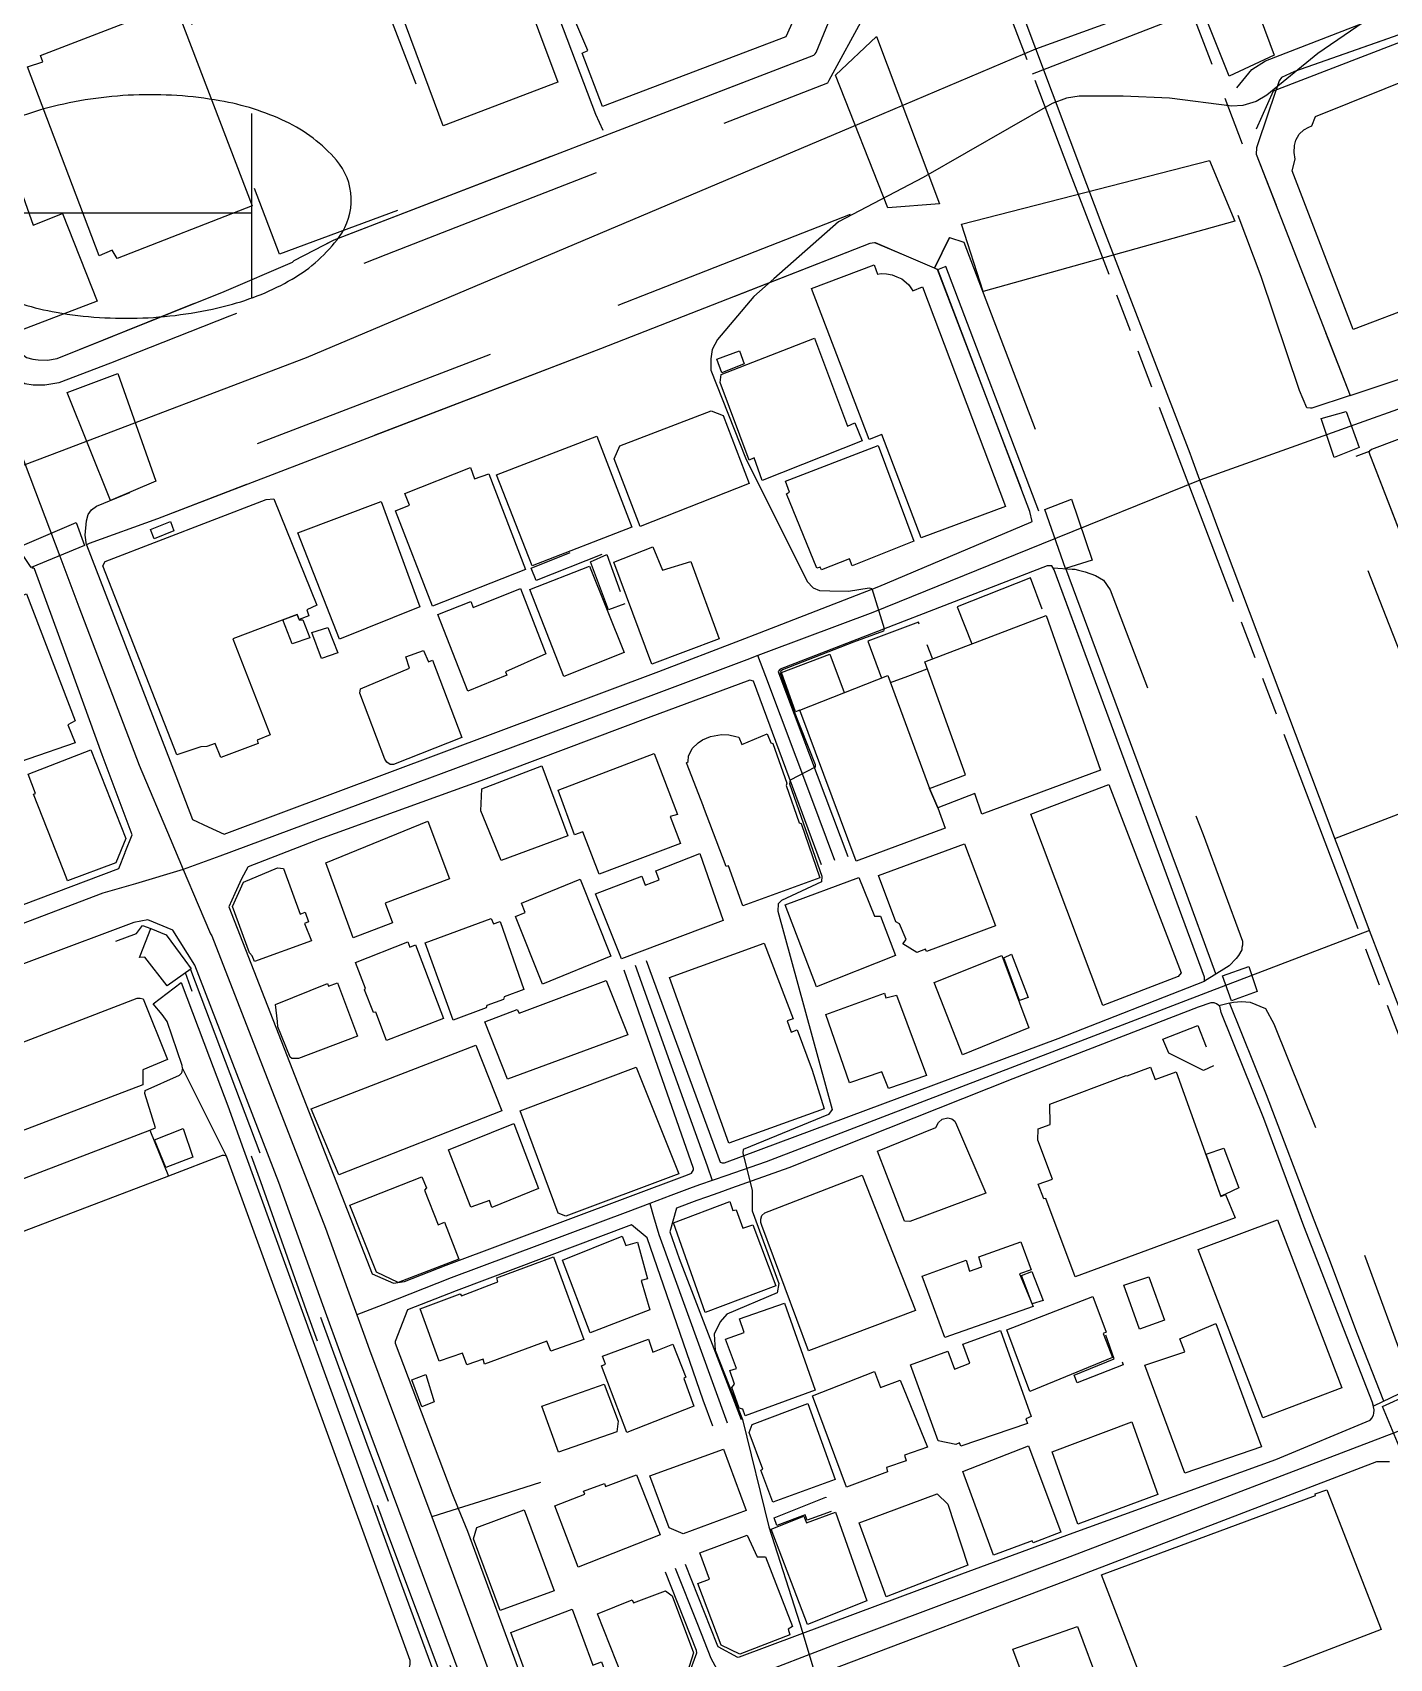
# Model space of a CAD drawing. Header units: millimetres. Extents: x 198785 to 203305, y 542885 to 545889.
# Drawn here: x 202649.4 to 202847.8, y 543113.5 to 543351.3 of the extents above; entities that cross this region are included whole.
import ezdxf

# ---------------------------------------------------------------- set-up
doc = ezdxf.new("R2010")
doc.units = ezdxf.units.MM
for name, pattern in [('FENCE_25K', [54.3, 28.7, -9.2, -16.4]), ('HIDDEN_BULD_25K', [28.8, 18.4, -10.4]), ('HIDDEN_EMD_25K', [50.97, 33.12, -5.36, 7.13, -5.36]), ('HIDDEN_IN_25K', [56.5, 36.5, -20]), ('HIDDEN_SIGUNGU_25K', [51.2, 30.4, -3.2, 5.6, -3.2, 5.6, -3.2])]:
    doc.linetypes.add(name, pattern=pattern)
for name, color, linetype in [('A0013114', 253, 'Continuous'), ('A0013117', 253, 'Continuous'), ('A0013118', 253, 'Continuous'), ('A0023214', 253, 'Continuous'), ('A0023217', 253, 'Continuous'), ('A0033324', 253, 'Continuous'), ('A0033327', 253, 'Continuous'), ('A0043325', 253, 'Continuous'), ('B0014111', 253, 'Continuous'), ('B0014112', 253, 'Continuous'), ('B0014113', 253, 'Continuous'), ('B0014115', 253, 'Continuous'), ('B0014116', 253, 'Continuous'), ('B0014118', 253, 'Continuous'), ('B0014511', 253, 'Continuous'), ('B0024120', 253, 'Continuous'), ('F0017111', 253, 'Continuous'), ('F0047224', 253, 'Continuous'), ('G0018113', 253, 'Continuous'), ('G0018117', 253, 'Continuous')]:
    doc.layers.add(name, color=color, linetype=linetype)

# ---------------------------------------------------------------- blocks, each defined once
blk = doc.blocks.new('B0014511')
at = {"layer": 'B0014511'}
blk.add_lwpolyline([(-31.17, -1.27, 0.169014), (-29, -6.77, 0.105159), (-21.57, -12.43, 0.067248), (-11.97, -15.47, 0.053397), (0.67, -16.3, 0.053397), (13.19, -14.44, 0.067248), (22.51, -10.63, 0.105159), (29.45, -4.38, 0.169014), (31.17, 1.27, 0.169014), (29, 6.77, 0.105159), (21.57, 12.43, 0.067248), (11.97, 15.47, 0.053397), (-0.67, 16.3, 0.053397), (-13.19, 14.44, 0.067248), (-22.51, 10.63, 0.105159), (-29.45, 4.38, 0.169014)], format="xyb", close=True, dxfattribs=at)
for points in [[(-18.64, 12.26), (-18.64, -13.46)], [(16.58, 13.62), (16.58, -13.46)], [(-18.64, -0.94), (16.58, -0.94)]]:
    blk.add_lwpolyline(points, dxfattribs=at)

msp = doc.modelspace()

# ---------------------------------------------------------------- linework, layer by layer
at = {"layer": 'A0013114'}
for points in [[(202649.41, 543303.54), (202650.17, 543303.46), (202651.56, 543303.44), (202652.99, 543303.68), (202677.38, 543313.47), (202687.39, 543317.74), (202687.63, 543317.98), (202693.47, 543321), (202763.65, 543348.04), (202763.85, 543348.2), (202764.01, 543348.43), (202765.47, 543351.98), (202766.93, 543355.51), (202766.93, 543356.04), (202753.16, 543391.84), (202752.82, 543392.2), (202752.64, 543392.24)], [(202861.86, 543355.42), (202833.93, 543345.66), (202832.05, 543344.75), (202831.73, 543344.28), (202830.17, 543339.7), (202828.4, 543334.49), (202828.36, 543333.57), (202842.09, 543298.23), (202870.48, 543307.71)], [(202795.4, 543279.7), (202795.56, 543279.82), (202795.26, 543281.28), (202781.77, 543316.66), (202781.71, 543316.68), (202781.28, 543316.86), (202777.21, 543318.62), (202772.65, 543320.59), (202772.51, 543320.59), (202771.82, 543320.5), (202732.43, 543305.08), (202667.63, 543280.23), (202657.65, 543276.6), (202657.28, 543276.41)], [(202907.58, 543311.64), (202904.89, 543312.6), (202904.36, 543312.63), (202903.7, 543312.63), (202903.1, 543312.58), (202879.27, 543303.15), (202845.21, 543290.34), (202844.91, 543290.11), (202844.81, 543289.96), (202862.33, 543244.75)], [(202820.77, 543213.17), (202817.12, 543223.08), (202815.21, 543228.26), (202798.79, 543272.77), (202798.46, 543273.32)], [(202845.61, 543149.88), (202845.37, 543150.95), (202840.75, 543162.83), (202838.34, 543169.02), (202835.34, 543176.74), (202829.49, 543192.49), (202823.24, 543208.03), (202823.01, 543208.92), (202822.54, 543209.28), (202822.22, 543209.4)]]:
    msp.add_lwpolyline(points, dxfattribs=at)
at = {"layer": 'A0013117'}
for points in [[(202752.64, 543392.24), (202751.77, 543392.44), (202750.81, 543392.44), (202695.15, 543371.53), (202693.88, 543371.06), (202690.45, 543369.73), (202676.84, 543364.47), (202676.58, 543364.31), (202670.94, 543361.27), (202661.61, 543358.03), (202651.46, 543354.49), (202636.06, 543348.28), (202634.85, 543347.54), (202633.54, 543345.95), (202632.98, 543344.76), (202632.88, 543343.97), (202632.92, 543343.45), (202633.2, 543342.28), (202633.31, 543341.83), (202643.88, 543313.45), (202647.03, 543305.43), (202647.54, 543304.55), (202648.48, 543303.8), (202649.41, 543303.54)], [(202657.28, 543276.41), (202670.34, 543242.64), (202672.75, 543236.25), (202675.06, 543235.17), (202677.42, 543234.07), (202740.97, 543257.87), (202752.92, 543262.48), (202755.69, 543263.55), (202773.18, 543270.3), (202795.4, 543279.7)], [(202529.31, 543178.28), (202547.97, 543184.63), (202592.24, 543200.97), (202633.69, 543218.38), (202661.99, 543229.07), (202662.91, 543231.39), (202662.94, 543231.46), (202663.93, 543233.97), (202659.57, 543245.7), (202655.03, 543258.24), (202649.67, 543272.92), (202649.5, 543273), (202649.28, 543273.02)], [(202798.46, 543273.32), (202797.78, 543273.35), (202758.71, 543258.23), (202758.44, 543257.86), (202758.52, 543257.58), (202768.64, 543230.84)], [(202764.79, 543229.59), (202754.81, 543256.47), (202754.31, 543256.6), (202739.42, 543251.09), (202714.94, 543241.91), (202691.34, 543233.37), (202680.93, 543229.32), (202680.85, 543229.28), (202679.93, 543227.54), (202678.95, 543225.41), (202678.07, 543223.48), (202699.07, 543169.8), (202702.18, 543168.4), (202703.78, 543168.66), (202709.89, 543171.06), (202745.16, 543184.29), (202745.75, 543184.5), (202746.06, 543185), (202746.06, 543185.18), (202735.91, 543214.22)], [(202645.42, 543071.25), (202649.93, 543073.03), (202677.92, 543084.05), (202709.52, 543096.32), (202709.87, 543096.51), (202710.46, 543097.59), (202713.69, 543103.42), (202713.86, 543103.74), (202714.02, 543104.13), (202714.04, 543104.46), (202713.84, 543105.95), (202703.73, 543133.11), (202694.71, 543157.34), (202691.85, 543165.26), (202685.41, 543183.13), (202673.09, 543214.95), (202669.9, 543220.04), (202666.25, 543221.56), (202664.18, 543221.18), (202608.96, 543200.52)], [(202739.11, 543215.61), (202749.94, 543186.13), (202750.24, 543186.03), (202750.57, 543186), (202799.39, 543204.22), (202820.77, 543212.6), (202820.77, 543213.17)], [(202822.22, 543209.4), (202821.7, 543209.4), (202819.84, 543208.79), (202792.75, 543198.3), (202760.01, 543185.3), (202751.59, 543182.31), (202749.74, 543181.65), (202747.94, 543181.02), (202746.53, 543180.53), (202743.54, 543179.41), (202742.61, 543175.95), (202743.96, 543172.01), (202753.02, 543148.48)], [(202748.89, 543147.51), (202747.48, 543151.3), (202739.27, 543175.07), (202736.96, 543176.94), (202711.33, 543167.32), (202704.21, 543164.53), (202702.39, 543159.87), (202702.39, 543159.65), (202710.7, 543137.74), (202711.64, 543135.46), (202713, 543132.13), (202721.44, 543109.25)], [(202744.82, 543127.31), (202749.45, 543115.6), (202749.59, 543115.29), (202752.5, 543113.74), (202752.77, 543113.76), (202769.75, 543120.13), (202785.31, 543125.89), (202801.6, 543131.92), (202831.22, 543142.65), (202845.01, 543148.39), (202845.3, 543148.71), (202845.49, 543149.15), (202845.57, 543149.37), (202845.61, 543149.88)], [(202847.85, 543142.28), (202846.98, 543142.3), (202845.93, 543142.27), (202800.58, 543124.88), (202765.48, 543111.62), (202755.3, 543107.65), (202754.32, 543107.2), (202765.73, 543076.24), (202771.72, 543060), (202772.75, 543059.87), (202773.54, 543060.05), (202791.47, 543066.07), (202796.02, 543067.77), (202799.89, 543069.22), (202811.84, 543073.71), (202821.82, 543077.34), (202822.89, 543077.76), (202829.95, 543080.55), (202832.69, 543081.63), (202849.84, 543088.46), (202865.4, 543094.22), (202865.62, 543094.55), (202865.65, 543095.46)], [(202745.31, 543111.02), (202746.52, 543114.34), (202746.5, 543114.71), (202741.94, 543126.15)]]:
    msp.add_lwpolyline(points, dxfattribs=at)
at = {"layer": 'A0013118'}
for points in [[(202643.62, 543081.51), (202689.25, 543098.56), (202703.08, 543103.91), (202703.82, 543104.2), (202703.89, 543104.42), (202703.33, 543109.94), (202704.51, 543112.26), (202704.59, 543112.64), (202704.59, 543113.21), (202677.73, 543187), (202671.31, 543199.89), (202671.25, 543200.24), (202669.06, 543206.69), (202668.34, 543207.72), (202667, 543209.27), (202671.12, 543212.42), (202675.26, 543201.44), (202677.93, 543194.38), (202680.24, 543187.98), (202702.98, 543125.22), (202710.67, 543104.44), (202712.84, 543103.39), (202713.69, 543103.42)], [(202666.52, 543190.82), (202667.38, 543191.16), (202665.82, 543196.16), (202665.84, 543196.61), (202670.89, 543198.84), (202671.17, 543199.15), (202671.24, 543199.34), (202671.29, 543199.72)], [(202635.03, 543178.78), (202666.52, 543190.82), (202669.24, 543184.08), (202605.88, 543159.94)], [(202677.73, 543187), (202677.42, 543187.08), (202677.11, 543187.08), (202669.24, 543184.08)]]:
    msp.add_lwpolyline(points, dxfattribs=at)
at = {"layer": 'A0023214'}
for points in [[(202796.14, 543348.94), (202790.81, 543363.16), (202777.23, 543399.35), (202774.94, 543405.44)], [(202796.14, 543348.94), (202823.1, 543358.73), (202881.9, 543380.07), (202906.61, 543389.04), (202906.86, 543389.12), (202909.87, 543390.27)], [(202909.87, 543390.27), (202919.58, 543377.34), (202928.53, 543365.41), (202948.05, 543337.75), (202950.09, 543334.85), (202944.44, 543332.59), (202915.65, 543321.07), (202914.11, 543320.47), (202907.16, 543317.78), (202904.52, 543316.77), (202899.7, 543314.9), (202874.87, 543305.43), (202843.41, 543294.2), (202820.12, 543285.89)], [(202498.17, 543230.73), (202515.58, 543237.24), (202577.96, 543261.48), (202640.54, 543285.22), (202643.47, 543286.33), (202648.27, 543288.16), (202653.32, 543290.07), (202689.44, 543303.79), (202770.38, 543338.04), (202796.14, 543348.94)], [(202820.12, 543285.89), (202818.93, 543289.07), (202818.67, 543289.75), (202805.82, 543323.17), (202803.58, 543329.12), (202796.14, 543348.94)], [(202889.26, 543105.33), (202871.71, 543150.71), (202870.15, 543154.75), (202868.89, 543158.01), (202863.8, 543171.2), (202862.9, 543173.51), (202861.59, 543176.91), (202845.81, 543217.72), (202845.67, 543218.08), (202844.94, 543220.02), (202844.3, 543221.7), (202841.55, 543228.96), (202840.57, 543231.57), (202839.86, 543233.45), (202838.72, 543236.48), (202822.74, 543278.88), (202821.7, 543281.66), (202820.12, 543285.89)]]:
    msp.add_lwpolyline(points, dxfattribs=at)
at = {"layer": 'A0023217'}
for points in [[(202625.5, 543348.11), (202627.5, 543342.84), (202642.39, 543303.67), (202643.17, 543301.63), (202648.27, 543288.16), (202653.35, 543274.74), (202656.16, 543267.33), (202664.96, 543244.17), (202669.49, 543233.46), (202671.42, 543228.9)], [(202820.12, 543285.89), (202796.93, 543276.5), (202772.29, 543266.53), (202757.02, 543260.8), (202755.47, 543260.22)], [(202839.86, 543233.45), (202863.21, 543242.42), (202909.93, 543260.35), (202932.77, 543269.97), (202935.84, 543271.14), (202938.62, 543272.19)], [(202755.47, 543260.22), (202753.83, 543259.6), (202740.19, 543254.48), (202676.77, 543230.89), (202671.42, 543228.9)], [(202766.72, 543230.22), (202763.19, 543239.63), (202756.62, 543257.16), (202755.47, 543260.22)], [(202671.42, 543228.9), (202664.45, 543226.85), (202659.67, 543225.45), (202630.03, 543214.19), (202597.13, 543200.14), (202550.02, 543181.82), (202530.96, 543174.94), (202521.44, 543171.51), (202519.21, 543170.84), (202511.51, 543167.85), (202463.69, 543149.25), (202379.07, 543117.63), (202377.61, 543117.29), (202375.59, 543116.81), (202374.46, 543117.07), (202370.9, 543117.9)], [(202671.42, 543228.9), (202673.59, 543223.78), (202675.4, 543219.49), (202675.58, 543219.21), (202692.24, 543176.47), (202695.46, 543167.53), (202696.81, 543163.77)], [(202844.94, 543220.02), (202821.58, 543211.07), (202756.7, 543186.19), (202750.8, 543184.14), (202749.08, 543183.54), (202748.79, 543183.44)], [(202737.51, 543214.91), (202742.77, 543200.23), (202748.03, 543185.57), (202748.79, 543183.44)], [(202748.79, 543183.44), (202747.08, 543182.84), (202745.85, 543182.41), (202742.73, 543181.24), (202739.64, 543180.08)], [(202739.64, 543180.08), (202736.42, 543178.87), (202710.61, 543169.19), (202700.59, 543165.25), (202696.81, 543163.77)], [(202739.64, 543180.08), (202740.2, 543178.16), (202740.98, 543175.53), (202750.96, 543147.99)], [(202696.81, 543163.77), (202697.96, 543160.57), (202698.67, 543158.65), (202707.75, 543134.23), (202717.64, 543107.6), (202718.95, 543103.82), (202720.95, 543098.04)], [(202870.15, 543154.75), (202846.8, 543145.84), (202801.09, 543128.4), (202767.61, 543115.87), (202753.43, 543110.43), (202750.81, 543109.42)], [(202723.66, 543139.26), (202718, 543137.47), (202711.64, 543135.46), (202707.75, 543134.23)], [(202743.38, 543126.73), (202746.62, 543118.57), (202748.59, 543113.59), (202749.18, 543112.48), (202750.81, 543109.42)]]:
    msp.add_lwpolyline(points, dxfattribs=at)
at = {"layer": 'A0033324', "linetype": 'HIDDEN_IN_25K', "flags": 128}
for points in [[(202678.17, 543309.86), (202660.75, 543302.98), (202653.2, 543300.1), (202651.17, 543299.77), (202650.32, 543299.75), (202649.44, 543299.75), (202648.23, 543299.96), (202647.18, 543300.58), (202646.66, 543301.51), (202645.71, 543303.9), (202641.14, 543315.54), (202638.34, 543322.89), (202633.71, 543335.06), (202631.46, 543340.75), (202631.37, 543341.81), (202631.5, 543342.55), (202632.88, 543343.97), (202632.92, 543343.45), (202633.2, 543342.28), (202643.88, 543313.45), (202647.03, 543305.43), (202647.54, 543304.55), (202648.48, 543303.8), (202649.41, 543303.54), (202650.17, 543303.46), (202651.56, 543303.44), (202652.99, 543303.68), (202677.38, 543313.47), (202687.39, 543317.74), (202687.63, 543317.98), (202693.47, 543321), (202763.65, 543348.04), (202763.85, 543348.2), (202764.01, 543348.43), (202765.47, 543351.98), (202766.93, 543355.51), (202766.93, 543356.04), (202753.16, 543391.84), (202752.82, 543392.2), (202752.64, 543392.24), (202751.77, 543392.44), (202750.81, 543392.44), (202756.35, 543393.34), (202756.85, 543393.42), (202758.39, 543393.43), (202759.35, 543393.26), (202759.98, 543392.8), (202760.88, 543391.53), (202765.84, 543377.81), (202772.44, 543359.56), (202772.79, 543358), (202772.81, 543357.7), (202772.81, 543357.27), (202772.72, 543356.78), (202772.3, 543355.79), (202771.06, 543353.9), (202765.85, 543344.33), (202765.65, 543343.95), (202711.27, 543322.83), (202701.03, 543318.84), (202678.17, 543309.86)], [(202842.09, 543298.23), (202836.5, 543296.38), (202836.31, 543296.38), (202835.74, 543296.47), (202834.69, 543298.99), (202829.06, 543315.64), (202822.46, 543333.22), (202822.38, 543334.3), (202822.38, 543335.4), (202822.45, 543336.82), (202822.8, 543338.03), (202823.8, 543340.24), (202825.39, 543343.06), (202827.7, 543345.92), (202829.7, 543347.21), (202860.48, 543359.18), (202874.29, 543364.5), (202911.11, 543378.7), (202912.43, 543378.6), (202914.57, 543375.77), (202914.15, 543375.59), (202861.86, 543355.42), (202833.93, 543345.66), (202832.05, 543344.75), (202831.73, 543344.28), (202830.17, 543339.7), (202828.4, 543334.49), (202828.36, 543333.57), (202842.09, 543298.23)], [(202783.47, 543321.37), (202781.28, 543316.86), (202777.21, 543318.62), (202772.58, 543320.59), (202771.82, 543320.5), (202732.43, 543305.08), (202667.63, 543280.23), (202657.65, 543276.6), (202657.28, 543276.41), (202657.08, 543277.83), (202657.26, 543279.9), (202657.49, 543280.83), (202658, 543281.53), (202658.74, 543282.06), (202663.88, 543284.18), (202665.88, 543284.91), (202730.62, 543309.75), (202739.77, 543313.33), (202770.59, 543325.39), (202772.2, 543325.59), (202773.68, 543325.59), (202783.25, 543321.46), (202783.47, 543321.37)], [(202781.28, 543316.86), (202783.47, 543321.37), (202785.59, 543320.67), (202798.01, 543288.1), (202798.36, 543287.02), (202798.53, 543285.84), (202798.41, 543284.66), (202797.56, 543282.84), (202797.08, 543282.11), (202795.39, 543279.81), (202795.26, 543281.28), (202781.74, 543316.67), (202781.28, 543316.86)], [(202862.33, 543244.75), (202858.09, 543244.23), (202857.65, 543244.27), (202856.86, 543244.36), (202856.48, 543244.52), (202856.23, 543244.71), (202855.47, 543245.43), (202850.9, 543256.8), (202847.38, 543265.86), (202839.68, 543285.64), (202839.34, 543286.87), (202839.34, 543287.34), (202839.53, 543287.75), (202840.22, 543288.32), (202840.99, 543288.61), (202844.91, 543290.11), (202844.81, 543289.96), (202862.33, 543244.75)], [(202824.01, 543214.61), (202820.77, 543212.6), (202820.77, 543213.17), (202817.12, 543223.08), (202815.21, 543228.26), (202798.79, 543272.77), (202798.64, 543273.03), (202801.45, 543272.87), (202801.8, 543272.86), (202802.36, 543272.71), (202803.34, 543272.46), (202804.85, 543271.93), (202806.04, 543271.26), (202806.98, 543269.82), (202816.54, 543244.68), (202820.58, 543234.06), (202826.36, 543218.43), (202826.34, 543217.85), (202826.26, 543217.5), (202826.24, 543217.17), (202825.76, 543216.36), (202825.44, 543215.91), (202824.38, 543214.84), (202824.01, 543214.61)], [(202849.25, 543152.25), (202845.49, 543150.44), (202845.37, 543150.95), (202840.75, 543162.83), (202838.34, 543169.02), (202835.34, 543176.74), (202829.49, 543192.49), (202823.24, 543208.03), (202823.01, 543208.92), (202822.87, 543209.03), (202824.25, 543209.36), (202825.04, 543209.54), (202826.22, 543209.6), (202827.49, 543209.5), (202829.71, 543208.58), (202830.95, 543206.36), (202840.74, 543181.79), (202841.29, 543180.4), (202850.38, 543155.65), (202850.66, 543154.87), (202850.69, 543154.27), (202850.67, 543154.04), (202850.57, 543153.71), (202850.32, 543153.08), (202849.25, 543152.25)]]:
    msp.add_lwpolyline(points, dxfattribs=at)
at = {"layer": 'A0033327'}
for points in [[(202796.57, 543281.35), (202782.97, 543317.12), (202781.75, 543316.65)], [(202822.47, 543213.66), (202817.51, 543227.12), (202816.55, 543229.71), (202800.5, 543272.93)], [(202847, 543151.17), (202843.09, 543161.22), (202839.08, 543171.87), (202836.82, 543177.66), (202829.85, 543195.96), (202824.45, 543209.4)]]:
    msp.add_lwpolyline(points, dxfattribs=at)
at = {"layer": 'A0043325'}
for points in [[(202830.96, 543348.03), (202824.42, 543344.96), (202815.49, 543367.28), (202822.77, 543370.11), (202830.96, 543348.03)], [(202782.04, 543326.29), (202774.47, 543325.7), (202766.83, 543345.12), (202772.82, 543350.74), (202782.04, 543326.29)], [(202825.23, 543323.73), (202788.41, 543313.48), (202785.23, 543323.32), (202821.52, 543332.64), (202825.23, 543323.73)], [(202667.41, 543285.71), (202660.78, 543282.91), (202654.42, 543298.71), (202661.86, 543301.49), (202667.41, 543285.71)], [(202843.43, 543290.63), (202839.78, 543289.2), (202837.85, 543294.87), (202841.51, 543295.93), (202843.43, 543290.63)], [(202804.35, 543274.18), (202800.47, 543272.95), (202797.42, 543281.59), (202801.36, 543283.11), (202804.35, 543274.18)], [(202656.98, 543276.33), (202649.19, 543273.08), (202647.24, 543276.01), (202655.75, 543279.67), (202656.98, 543276.33)], [(202828.5, 543211.1), (202824.76, 543209.73), (202823.42, 543213.36), (202827.26, 543214.74), (202828.5, 543211.1)], [(202853.94, 543144.4), (202850.01, 543142.8), (202846.81, 543150.39), (202850.69, 543152.15), (202853.94, 543144.4)]]:
    msp.add_lwpolyline(points, dxfattribs=at)
at = {"layer": 'B0014111'}
for points in [[(202726.33, 543358.63), (202737.29, 543362.74), (202735.93, 543366.41), (202735.19, 543368.41), (202739.57, 543370.08), (202736.06, 543378.11), (202745.62, 543381.55), (202745.41, 543382.08), (202751.98, 543384.43), (202762.41, 543357.12), (202759.54, 543350.7), (202732.76, 543340.51), (202729.76, 543348.3), (202730.6, 543348.7), (202726.33, 543358.63)], [(202726.22, 543344.08), (202709.45, 543337.69), (202698.05, 543368.33), (202714.73, 543374.74), (202726.22, 543344.08)], [(202681.5, 543325.98), (202661.77, 543318.31), (202661.03, 543319.53), (202659.13, 543318.66), (202648.62, 543346.31), (202650.86, 543347.03), (202650.55, 543347.98), (202670.18, 543355.55), (202681.5, 543325.98)], [(202852.03, 543311.53), (202842.53, 543307.9), (202833.6, 543331.11), (202834.06, 543332.82), (202833.91, 543333.77), (202833.93, 543334.8), (202834.13, 543335.61), (202834.63, 543336.49), (202835.31, 543337.09), (202836.06, 543337.5), (202836.47, 543337.67), (202837.04, 543339.04), (202852.21, 543345.17)], [(202647.06, 543329.95), (202649.46, 543323.15), (202653.73, 543324.87), (202658.83, 543312.04), (202647.48, 543307.73), (202640.88, 543326.97), (202647.06, 543329.95)], [(202772.45, 543317.36), (202772.95, 543315.99), (202773.48, 543316.08), (202774.29, 543316.06), (202775.1, 543315.9), (202775.81, 543315.62), (202776.51, 543315.29), (202777.17, 543314.79), (202777.56, 543314.45), (202778.13, 543313.57), (202779.53, 543314.16), (202791.67, 543282.03), (202779.33, 543277.42), (202773.6, 543292.55), (202771.73, 543291.82), (202763.31, 543313.92), (202772.45, 543317.36)], [(202763.74, 543306.64), (202768.58, 543293.78), (202769.65, 543294.26), (202770.73, 543291.6), (202756.11, 543285.81), (202754.91, 543289.14), (202754.21, 543288.81), (202749.94, 543300.16), (202750.07, 543301.3), (202763.74, 543306.64)], [(202754.18, 543285.36), (202738.25, 543279.08), (202734.46, 543288.98), (202735.29, 543290.87), (202748.65, 543296.02), (202750.4, 543295.31), (202754.18, 543285.36)], [(202737.01, 543278.98), (202722.44, 543273.32), (202717.23, 543286.65), (202731.89, 543292.32), (202737.01, 543278.98)], [(202778.29, 543276.95), (202769.27, 543273.36), (202768.85, 543274.38), (202764.78, 543272.73), (202764.56, 543273.13), (202764.07, 543272.99), (202759.64, 543283.89), (202760.11, 543284.11), (202759.51, 543285.71), (202773.08, 543290.92), (202778.29, 543276.95)], [(202713.41, 543287.72), (202714.02, 543286.06), (202716.09, 543286.79), (202721.46, 543272.79), (202707.87, 543267.45), (202702.47, 543281.36), (202704.51, 543282.21), (202703.82, 543283.94), (202713.41, 543287.72)], [(202689.47, 543266.9), (202689.76, 543266.03), (202688.39, 543265.47), (202688.07, 543266.24), (202678.65, 543262.68), (202684.14, 543248.64), (202682.21, 543247.82), (202682.38, 543247.37), (202676.91, 543245.3), (202676.1, 543247.34), (202674.84, 543246.93), (202673.99, 543246.88), (202670.49, 543245.68), (202659.66, 543273.35), (202659.99, 543273.97), (202683.54, 543283.02), (202684.67, 543283.12), (202690.95, 543267.56), (202689.47, 543266.9)], [(202706.03, 543267.35), (202694.27, 543262.59), (202688.18, 543278.17), (202700.35, 543282.76), (202706.03, 543267.35)], [(202740.08, 543276.1), (202741.49, 543272.71), (202745.64, 543273.99), (202749.82, 543262.64), (202739.97, 543258.97), (202734.39, 543273.85), (202740.08, 543276.1)], [(202735.92, 543260.67), (202727.08, 543257.16), (202722.12, 543269.89), (202730.86, 543273.29), (202735.92, 543260.67)], [(202655.59, 543247.47), (202642, 543242.75), (202644.83, 543236.39), (202637.88, 543233.79), (202635.33, 543240.09), (202637.61, 543241.02), (202635.62, 543245.51), (202632.63, 543244.37), (202627.76, 543257.26), (202628.4, 543257.4), (202627, 543260.98), (202648.47, 543269.22), (202655.62, 543250.65), (202654.54, 543250.09), (202655.59, 543247.47)], [(202720.76, 543270.04), (202724.44, 543260.46), (202718.57, 543257.83), (202718.73, 543257.37), (202713.06, 543255.03), (202708.63, 543266.22), (202713.47, 543268.14), (202713.81, 543267.25), (202720.76, 543270.04)], [(202781.79, 543237.96), (202780.55, 543240.75), (202785.82, 543242.78), (202779.86, 543259.32), (202797.65, 543266.05), (202805.58, 543243.44), (202788.24, 543237.04), (202787.2, 543240.04), (202781.79, 543237.96)], [(202706.56, 543260.96), (202707.27, 543259.28), (202707.88, 543259.52), (202712.18, 543248.25), (202702.17, 543244.28), (202701.66, 543244.3), (202701.19, 543244.62), (202700.88, 543245.08), (202697.23, 543254.7), (202697.36, 543255.34), (202704.5, 543258.36), (202703.97, 543260.02), (202706.56, 543260.96)], [(202781.79, 543237.96), (202782.84, 543234.98), (202769.84, 543230.14), (202761.58, 543252.25), (202774.48, 543257.28), (202780.55, 543240.75), (202781.79, 543237.96)], [(202757.64, 543247.33), (202759.69, 543241.56), (202759.61, 543241.19), (202761.49, 543235.77), (202761.81, 543235.67), (202764.55, 543227.72), (202753.26, 543223.62), (202751.18, 543229.47), (202750.85, 543229.36), (202747.52, 543238.09), (202747.52, 543238.13), (202745, 543244.54), (202745.25, 543244.74), (202745.31, 543245.52), (202745.87, 543246.6), (202746.74, 543247.47), (202747.38, 543247.87), (202748.51, 543248.36), (202750.16, 543248.66), (202751.22, 543248.62), (202752.22, 543248.4), (202752.66, 543248.29), (202753.11, 543247.21), (202756.82, 543248.79), (202757.34, 543247.46), (202757.64, 543247.33)], [(202661.54, 543229.91), (202654.49, 543227.27), (202654.28, 543227.81), (202652.23, 543233.02), (202649.52, 543239.95), (202649.82, 543240.06), (202648.75, 543242.86), (202657.92, 543246.44), (202663.01, 543233.46), (202661.54, 543229.91)], [(202742.63, 543236.66), (202744.15, 543232.72), (202732.27, 543228.24), (202729.87, 543234.44), (202728.65, 543234), (202726.27, 543240.53), (202740.29, 543245.9), (202743.7, 543236.96), (202742.63, 543236.66)], [(202727.68, 543233.85), (202717.91, 543230.24), (202714.93, 543237.5), (202715.1, 543240.73), (202723.88, 543244.09), (202727.68, 543233.85)], [(202816.96, 543213.29), (202805.91, 543209.04), (202795.38, 543237.04), (202806.82, 543241.34), (202817.4, 543213.79), (202816.96, 543213.29)], [(202702, 543221.1), (202696.29, 543218.94), (202692.29, 543229.91), (202707.2, 543236.01), (202710.37, 543227.56), (202700.94, 543223.98), (202702, 543221.1)], [(202686.08, 543229.07), (202688.52, 543222.41), (202689.27, 543222.68), (202689.74, 543221.26), (202689.17, 543221.01), (202690.17, 543218.49), (202681.85, 543215.46), (202681.51, 543216.32), (202681.12, 543216.73), (202678.6, 543223.51), (202680.24, 543227.05), (202685.19, 543229.18), (202686.08, 543229.07)], [(202668.91, 543219.38), (202671.64, 543215.65), (202672.56, 543214.38), (202669.06, 543211.93), (202665.8, 543216.11), (202665, 543216.05), (202665.09, 543216.28), (202666.65, 543220.27), (202668.91, 543219.38)], [(202795.08, 543205.79), (202785.39, 543201.8), (202781.23, 543212.41), (202791.14, 543216.35), (202795.08, 543205.79)], [(202693.96, 543212.35), (202696.89, 543204.54), (202688.26, 543201.26), (202687.31, 543201.28), (202687.07, 543201.48), (202685.25, 543205.9), (202685.21, 543206.68), (202684.89, 543209.17), (202692.53, 543212.25), (202692.68, 543211.88), (202693.96, 543212.35)], [(202594.33, 543182.98), (202664.68, 543210.1), (202665.1, 543210.12), (202665.57, 543209.99), (202669.12, 543201.13), (202665.48, 543199.6), (202665.48, 543197.45), (202632.37, 543184.79)], [(202773.97, 543210.82), (202774.2, 543210.14), (202775.74, 543210.54), (202780.13, 543198.81), (202774.57, 543196.91), (202773.6, 543199.34), (202768.86, 543197.71), (202765.39, 543207.73), (202773.97, 543210.82)], [(202718.03, 543193.61), (202694.16, 543184.27), (202690.13, 543193.93), (202714.2, 543203.23), (202718.03, 543193.61)], [(202743.88, 543184.43), (202727.37, 543178.21), (202726.26, 543178.67), (202720.71, 543193.61), (202737.68, 543200.01), (202743.88, 543184.43)], [(202812.89, 543200), (202813.59, 543198.2), (202816.67, 543199.34), (202823.18, 543181.11), (202823.88, 543181.4), (202825.27, 543178), (202801.89, 543169.35), (202797.57, 543180.8), (202797.28, 543180.74), (202796.45, 543182.9), (202798.56, 543183.64), (202796.41, 543189.33), (202796.45, 543191.01), (202798.21, 543191.65), (202798.18, 543194.62), (202809.32, 543198.81), (202809.5, 543198.74), (202812.89, 543200)], [(202788.8, 543181.57), (202777.67, 543177.43), (202776.89, 543177.51), (202772.94, 543187.72), (202781.49, 543191.21), (202781.89, 543191.91), (202782.41, 543192.4), (202783.27, 543192.62), (202783.84, 543192.45), (202784.26, 543192.11), (202784.51, 543191.6), (202788.8, 543181.57)], [(202723.38, 543182.28), (202716.57, 543179.49), (202716.21, 543180.53), (202713.46, 543179.55), (202710.21, 543187.93), (202719.77, 543191.75), (202723.38, 543182.28)], [(202706.71, 543182.03), (202708.72, 543176.93), (202709.65, 543177.35), (202711.71, 543171.95), (202702.86, 543168.53), (202699.66, 543170.03), (202695.78, 543179.83), (202706.33, 543183.98), (202707, 543182.36), (202706.71, 543182.03)], [(202751.38, 543180.35), (202751.82, 543179.04), (202752.31, 543179.17), (202753.28, 543176.48), (202754.72, 543176.94), (202758.07, 543168.01), (202747.76, 543164.15), (202743.11, 543177.24), (202751.38, 543180.35)], [(202840.89, 543153.12), (202829.3, 543148.72), (202819.86, 543173.34), (202831.48, 543177.69), (202840.89, 543153.12)], [(202735.59, 543175.28), (202736.14, 543173.93), (202737.87, 543174.44), (202739.32, 543169.04), (202738.37, 543168.79), (202739.67, 543164.51), (202730.93, 543161.17), (202726.87, 543171.78), (202735.59, 543175.28)], [(202814.94, 543162.99), (202811.29, 543161.69), (202808.97, 543168.14), (202812.63, 543169.37), (202814.94, 543162.99)], [(202807.34, 543157.57), (202795.23, 543152.6), (202791.86, 543161.62), (202804.45, 543166.49), (202806.39, 543161.25), (202805.98, 543161.08), (202807.34, 543157.57)], [(202829.13, 543144.46), (202817.89, 543140.62), (202812.04, 543156.41), (202817.89, 543158.4), (202817.17, 543160.28), (202822.43, 543162.54), (202829.13, 543144.46)], [(202813.97, 543137.49), (202802.28, 543133.15), (202798.5, 543143.77), (202810.15, 543148.15), (202813.97, 543137.49)], [(202799.77, 543131.98), (202795.75, 543130.43), (202795.59, 543130.73), (202789.91, 543128.63), (202785.46, 543140.89), (202795.05, 543144.62), (202799.77, 543131.98)], [(202846.63, 543117.78), (202813.65, 543105.07), (202805.71, 543125.74), (202837.02, 543137.35), (202836.97, 543137.6), (202838.67, 543138.21), (202846.63, 543117.78)], [(202786.19, 543127.18), (202774.21, 543122.54), (202770.27, 543133.36), (202781.67, 543137.62), (202783.27, 543136.11), (202786.19, 543127.18)], [(202725.68, 543123.42), (202717.79, 543120.56), (202713.88, 543131.02), (202714.35, 543132.69), (202721.29, 543135.28), (202725.68, 543123.42)], [(202766.81, 543134.91), (202771.4, 543121.97), (202762.7, 543118.49), (202757.43, 543132.44), (202762.2, 543134.32), (202762.59, 543133.35), (202766.81, 543134.91)], [(202760.13, 543117), (202752.81, 543114.17), (202750.11, 543115.48), (202746.7, 543124.51), (202748.38, 543125.15), (202746.96, 543128.96), (202753.89, 543131.58), (202755.35, 543128.39), (202756.58, 543128.39), (202760.52, 543118.19), (202759.88, 543117.83), (202760.13, 543117)], [(202742.91, 543122.68), (202746.07, 543114.34), (202745.12, 543111.45), (202736.66, 543108.35), (202732.01, 543120.07), (202737.06, 543122.12), (202737.28, 543121.68), (202741.93, 543123.4), (202742.91, 543122.68)], [(202728.31, 543120.73), (202731.3, 543112.53), (202732.61, 543113.05), (202734.55, 543107.69), (202727.6, 543105), (202727.23, 543105.63), (202726.64, 543105.54), (202725.8, 543105.67), (202724.97, 543106.02), (202724.37, 543106.53), (202723.89, 543107.34), (202723.1, 543107.07), (202719.34, 543117.35), (202728.31, 543120.73)], [(202808.74, 543100.66), (202799.4, 543097.09), (202792.77, 543114.87), (202802.21, 543118.21), (202808.74, 543100.66)]]:
    msp.add_lwpolyline(points, dxfattribs=at)
at = {"layer": 'B0014112'}
for points in [[(202733.98, 543216.24), (202723.95, 543212.17), (202720.02, 543222.04), (202721.45, 543222.63), (202720.91, 543223.99), (202729.45, 543227.53), (202733.98, 543216.24)], [(202704.27, 543218.36), (202704.58, 543217.58), (202705.4, 543217.92), (202709.47, 543207.13), (202701.14, 543203.92), (202699.59, 543208.04), (202699.24, 543208), (202697.95, 543211.31), (202698.06, 543211.51), (202696.59, 543215.32), (202704.27, 543218.36)], [(202733.29, 543212.69), (202736.44, 543204.76), (202718.82, 543198.24), (202715.55, 543206.63), (202720.25, 543208.45), (202720.53, 543207.92), (202733.29, 543212.69)], [(202725.59, 543172.26), (202730, 543160.2), (202725.16, 543158.46), (202724.59, 543159.93), (202715.46, 543156.59), (202715.27, 543157.31), (202712.89, 543156.5), (202712.28, 543158.19), (202708.86, 543157.01), (202706.05, 543164.66), (202711.94, 543166.88), (202712.12, 543166.59), (202717.41, 543168.64), (202717.29, 543169.2), (202725.59, 543172.26)], [(202763.82, 543152.77), (202753.62, 543149), (202753.25, 543149.97), (202752.71, 543150.16), (202751.64, 543153.17), (202752.04, 543153.66), (202751.34, 543155.65), (202752.32, 543155.95), (202750.74, 543160.24), (202753.48, 543161.23), (202752.8, 543163.21), (202759.35, 543165.48), (202763.82, 543152.77)], [(202739.47, 543160.23), (202740.12, 543158.33), (202743.04, 543159.5), (202744.95, 543154.69), (202744.64, 543154.48), (202746.11, 543150.44), (202736.3, 543146.57), (202732.57, 543156.32), (202733.16, 543156.57), (202732.73, 543157.73), (202739.47, 543160.23)], [(202790.96, 543161.49), (202795.43, 543148.92), (202794.66, 543148.59), (202794.92, 543147.9), (202785.17, 543144.59), (202784.96, 543145.05), (202784.41, 543144.82), (202781.83, 543145.36), (202777.77, 543156.49), (202783.26, 543158.5), (202784.22, 543155.86), (202786.46, 543156.7), (202785.44, 543159.49), (202790.96, 543161.49)], [(202772.54, 543155.49), (202773.42, 543153.15), (202776.28, 543154.23), (202780.25, 543144.44), (202776.92, 543143.28), (202777.16, 543142.44), (202774.27, 543141.45), (202774.42, 543140.84), (202768.45, 543138.6), (202763.44, 543151.95), (202772.54, 543155.49)], [(202734.85, 543146.7), (202726.28, 543143.7), (202723.88, 543150.42), (202732.98, 543153.63), (202735.04, 543148.26), (202734.85, 543146.7)], [(202766.76, 543139.72), (202757.64, 543136.4), (202755.9, 543141.07), (202756.17, 543141.22), (202754.17, 543146.59), (202754.65, 543147.76), (202762.77, 543150.8), (202766.76, 543139.72)], [(202737.72, 543140.39), (202741.16, 543131.62), (202729.16, 543126.89), (202725.75, 543135.85), (202730.15, 543137.57), (202729.98, 543138.02), (202733.03, 543139.12), (202733.2, 543138.69), (202737.72, 543140.39)]]:
    msp.add_lwpolyline(points, dxfattribs=at)
at = {"layer": 'B0014113'}
for points in [[(202746.97, 543231.24), (202750.4, 543221.47), (202735.54, 543215.87), (202731.69, 543225.35), (202738.49, 543227.95), (202738.96, 543226.64), (202741.04, 543227.42), (202740.54, 543228.73), (202746.97, 543231.24)], [(202790.21, 543220.66), (202780.13, 543216.94), (202779.98, 543217.29), (202778.73, 543216.77), (202776.67, 543218.04), (202777.16, 543218.68), (202776.2, 543220.96), (202775.65, 543221.26), (202773.09, 543228.03), (202785.7, 543232.7), (202790.21, 543220.66)], [(202775.59, 543216.36), (202764.02, 543211.77), (202759.47, 543223.75), (202770.22, 543227.75), (202772.5, 543222.09), (202773.42, 543222.08), (202775.59, 543216.36)], [(202716.46, 543221.77), (202716.8, 543220.99), (202717.78, 543221.32), (202721.24, 543211.36), (202718.34, 543210.3), (202718.27, 543209.93), (202715.84, 543209.02), (202715.73, 543208.71), (202710.9, 543206.9), (202706.81, 543218.19), (202716.46, 543221.77)], [(202795.44, 543170.36), (202793.72, 543169.78), (202795.71, 543164.99), (202782.81, 543160.47), (202779.51, 543169.45), (202785.91, 543171.79), (202786.44, 543170.19), (202788.21, 543170.82), (202787.76, 543172.29), (202793.91, 543174.49), (202795.44, 543170.36)], [(202753.76, 543135.16), (202744.52, 543131.76), (202742.5, 543132.65), (202739.68, 543140.23), (202750.42, 543144.14), (202753.76, 543135.16)]]:
    msp.add_lwpolyline(points, dxfattribs=at)
at = {"layer": 'B0014115'}
for points in [[(202759.77, 543206.79), (202760.34, 543205.12), (202761.23, 543205.48), (202763.41, 543199.59), (202765.14, 543193.91), (202751.23, 543188.9), (202742.52, 543213.15), (202756.4, 543218.15), (202760.61, 543207.07), (202759.77, 543206.79)], [(202778.51, 543164.4), (202762.86, 543158.51), (202756.02, 543176.86), (202755.91, 543177.28), (202755.91, 543177.78), (202756.06, 543178.34), (202756.49, 543178.72), (202770.71, 543184.24), (202778.51, 543164.4)]]:
    msp.add_lwpolyline(points, dxfattribs=at)
at = {"layer": 'B0014116', "linetype": 'HIDDEN_BULD_25K', "flags": 128}
for points in [[(202753.47, 543302.9), (202750.18, 543301.56), (202749.45, 543303.56), (202752.76, 543304.79), (202753.47, 543302.9)], [(202670.05, 543278.46), (202667.18, 543277.31), (202666.62, 543278.67), (202669.53, 543279.83), (202670.05, 543278.46)], [(202732.62, 543275.01), (202723.04, 543271.19), (202722.32, 543272.99), (202731.87, 543276.79), (202732.62, 543275.01)], [(202735.99, 543267.78), (202733.6, 543266.88), (202730.97, 543273.9), (202733.36, 543274.98), (202735.99, 543267.78)], [(202795.02, 543210.21), (202793.72, 543209.77), (202791.43, 543215.98), (202792.57, 543216.52), (202795.02, 543210.21)], [(202822.1, 543200.23), (202820.64, 543199.52), (202815.57, 543202.07), (202814.72, 543204.12), (202819.83, 543206.13), (202822.1, 543200.23)], [(202672.83, 543186.87), (202668.85, 543185.36), (202667.21, 543189.39), (202671.38, 543191.02), (202672.83, 543186.87)], [(202823.88, 543181.43), (202823.2, 543181.15), (202821.01, 543187.31), (202823.62, 543188.15), (202825.79, 543182.38), (202823.88, 543181.43)], [(202797.18, 543165.9), (202795.56, 543165.39), (202794.02, 543169.52), (202795.55, 543170.12), (202797.18, 543165.9)], [(202808.9, 543156.48), (202802.18, 543153.85), (202801.73, 543154.96), (202807.57, 543157.34), (202806.29, 543161), (202806.64, 543161.14), (202805.85, 543163.41), (202806.22, 543163.49), (202808.9, 543156.48)], [(202708.14, 543151.05), (202706.31, 543150.35), (202704.84, 543154.26), (202706.9, 543155.05), (202708.14, 543151.05)], [(202766.18, 543135.04), (202762.68, 543133.75), (202762.38, 543134.54), (202758.22, 543132.97), (202757.85, 543134.08), (202765.39, 543137.11), (202766.18, 543135.04)]]:
    msp.add_lwpolyline(points, dxfattribs=at)
at = {"layer": 'B0014118', "linetype": 'HIDDEN_BULD_25K', "flags": 128}
for points in [[(202689.91, 543262.81), (202687.34, 543261.94), (202685.97, 543265.44), (202688.07, 543266.23), (202688.38, 543265.46), (202688.93, 543265.44), (202689.91, 543262.81)], [(202694.04, 543260.6), (202691.62, 543259.78), (202690.24, 543263.59), (202692.57, 543264.33), (202694.04, 543260.6)]]:
    msp.add_lwpolyline(points, dxfattribs=at)
at = {"layer": 'B0024120', "linetype": 'FENCE_25K', "flags": 128}
for points in [[(202732.85, 543337), (202731.78, 543339.33), (202716.91, 543378.53)], [(202695.12, 543370.64), (202711.34, 543328.5), (202685.5, 543318.91), (202669.64, 543360.59), (202671.06, 543361.05), (202677.2, 543364.35), (202695.12, 543370.64)], [(202610.71, 543199.41), (202664.6, 543219.56), (202665.45, 543220.75), (202666.65, 543220.27)], [(202672.47, 543214.31), (202685.8, 543179), (202698.26, 543144.89), (202709.94, 543113.78), (202711.59, 543109.68)], [(202709.89, 543109.03), (202701.49, 543131.36), (202689.43, 543164.38), (202682.78, 543183.23), (202671.73, 543213.79)]]:
    msp.add_lwpolyline(points, dxfattribs=at)
at = {"layer": 'F0017111', "elevation": 20}
msp.add_lwpolyline([(202847.85, 543355.42), (202837.35, 543348.27), (202829.9, 543342.2), (202828.37, 543341.24), (202826.41, 543340.66), (202824.77, 543340.59), (202815.68, 543341.73), (202808.88, 543342.05), (202802.46, 543342.01), (202800.59, 543341.73), (202798.51, 543340.94), (202779.66, 543330.12), (202767.27, 543323.63), (202757.81, 543315.32), (202754.89, 543312.73), (202749.56, 543306.46), (202748.79, 543304.96), (202748.56, 543303.59), (202748.59, 543301.95), (202753.64, 543289.14), (202762.66, 543271.06), (202763.56, 543270.13), (202764.46, 543269.73), (202765.98, 543269.66), (202768.72, 543269.62), (202771.73, 543270.14), (202772.13, 543270), (202773.93, 543264.19), (202773.86, 543263.79), (202769.45, 543262.17), (202759.07, 543258.12), (202758.81, 543257.91), (202758.73, 543257.68), (202760.6, 543252.52), (202763.85, 543244.3), (202763.85, 543243.88), (202760.21, 543242), (202760.08, 543241.45), (202764.83, 543227.96), (202764.79, 543227.12), (202758.91, 543224.37), (202758.41, 543223.92), (202758.36, 543222.83), (202766.33, 543193.8), (202765.77, 543193.11), (202753.33, 543187.97), (202753.24, 543187.45), (202754.63, 543182.02), (202754.62, 543179.02), (202758.51, 543168.35), (202758.28, 543167.03), (202750.93, 543163.87), (202749.94, 543162.77), (202749.06, 543160.95), (202749.22, 543158.63), (202753.23, 543148.5), (202757.06, 543132.78), (202761.58, 543118.66), (202763.55, 543112.14)], dxfattribs=at)
at = {"layer": 'F0047224'}
for points in [[(202797.04, 543266.99), (202795.33, 543271.58), (202784.6, 543267.36), (202786.75, 543261.95)], [(202779.06, 543264.8), (202778.94, 543265.11), (202771.55, 543262.32), (202773.56, 543256.92)], [(202781, 543259.77), (202780.22, 543261.8)], [(202761.58, 543252.25), (202760.95, 543251.97), (202758.9, 543257.72), (202765.99, 543260.4), (202768.09, 543254.79)], [(202774.86, 543256.25), (202777.41, 543257.22), (202780.23, 543258.29)]]:
    msp.add_lwpolyline(points, dxfattribs=at)
at = {"layer": 'G0018113', "linetype": 'HIDDEN_SIGUNGU_25K', "flags": 128}
msp.add_lwpolyline([(202970.83, 542885.31), (202800.97, 543331.3), (202795.63, 543345.32), (202446.04, 544263.25), (202440.7, 544277.27), (202354.18, 544504.46), (202354.18, 544504.46)], dxfattribs=at)
at = {"layer": 'G0018117', "linetype": 'HIDDEN_EMD_25K', "flags": 128}
msp.add_lwpolyline([(202795.63, 543345.32), (202818.96, 543354.31), (202826.8, 543333.7), (202830.88, 543342.83), (202856.78, 543352.82), (202882.8, 543362.85), (202898.68, 543368.97), (202914.75, 543375.17), (202922.48, 543378.15), (202941.51, 543385.49), (202953.04, 543389.94), (202967.31, 543395.44), (202978.79, 543399.87), (202990.26, 543404.3), (203005.78, 543410.28), (203011.38, 543412.45), (203024.69, 543417.58), (203045.39, 543425.56), (203056.1, 543429.7), (203056.19, 543445.84), (203080.79, 543455.33), (203100.26, 543462.84), (203254.21, 543522.21), (203269.72, 543528.19), (203295.37, 543538.08)], dxfattribs=at)

# ---------------------------------------------------------------- block references
at = {"layer": 'B0014511'}
msp.add_blockref('B0014511', (202664.82, 543325.89), dxfattribs=at)

doc.saveas('drawing.dxf')
